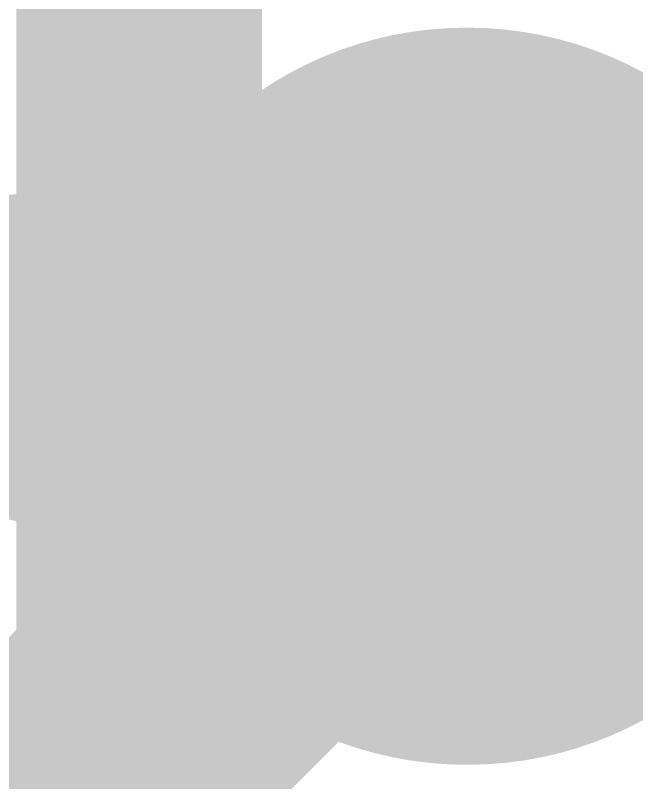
# Model space of a CAD drawing. Header units: inches. Extents: x -0.1 to 94.8, y -0.8 to 67.1.
# Drawn here: x 31.982 to 32.488, y 48.46 to 49.085 of the extents above; entities that cross this region are included whole.
import ezdxf

# ---------------------------------------------------------------- set-up
doc = ezdxf.new("R2010")
doc.units = ezdxf.units.IN
for name, color, linetype in [('Bottom Assembly', 56, 'Continuous'), ('Bottom Layer', 5, 'Continuous'), ('Layer 1', 76, 'Continuous'), ('Layer 2', 16, 'Continuous'), ('Mechanical 15', 56, 'Continuous'), ('Top Layer', 1, 'Continuous'), ('Via Holes', 16, 'Continuous')]:
    doc.layers.add(name, color=color, linetype=linetype)

# ---------------------------------------------------------------- blocks, each defined once
blk = doc.blocks.new('1210C_30')
at = {"layer": 'Bottom Assembly'}
blk.add_lwpolyline([(-2.35208, -1.6031, 0.2, 0.2, 0), (2.35208, -1.6031, 0.2, 0.2, 0)], format="xyseb", dxfattribs=at)
at = {"layer": 'Mechanical 15'}
blk.add_lwpolyline([(-2.35208, -1.6031, 0.2, 0.2, 0), (2.35208, -1.6031, 0.2, 0.2, 0)], format="xyseb", dxfattribs=at)

msp = doc.modelspace()

# ---------------------------------------------------------------- hatches: boundary and pattern name
at = {"layer": 'Bottom Layer'}
h = msp.add_hatch(color=5, dxfattribs=at)
edge = h.paths.add_edge_path()
edge.add_arc((32.35, 48.775), 0.3, 0, 360)
msp.add_hatch(color=5, dxfattribs=at).paths.add_polyline_path([(31.91623, 48.935), (31.94645, 48.93573), (32.0031, 48.94162), (32.02954, 48.94677), (32.05472, 48.95339), (32.07864, 48.96148), (32.1013, 48.97104), (32.1227, 48.98208), (32.14284, 48.99458), (32.16172, 49.00856), (32.11272, 48.59143), (32.0974, 48.60921), (32.0804, 48.62511), (32.06171, 48.63915), (32.04135, 48.65131), (32.0193, 48.66161), (31.99557, 48.67003), (31.97015, 48.67658), (31.94306, 48.68126), (31.91428, 48.68406), (31.88382, 48.685)])
at = {"layer": 'Layer 1'}
h = msp.add_hatch(color=76, dxfattribs=at)
edge = h.paths.add_edge_path()
edge.add_arc((32.35, 48.775), 0.3, 0, 360)
at = {"layer": 'Layer 2'}
h = msp.add_hatch(color=16, dxfattribs=at)
edge = h.paths.add_edge_path()
edge.add_arc((32.35, 48.775), 0.3, 0, 360)
at = {"layer": 'Top Layer'}
h = msp.add_hatch(color=1, dxfattribs=at)
edge = h.paths.add_edge_path()
edge.add_arc((32.35, 48.775), 0.3, 0, 360)
at = {"layer": 'Via Holes'}
h = msp.add_hatch(color=7, dxfattribs=at)
edge = h.paths.add_edge_path()
edge.add_arc((32.35, 48.775), 0.15, 0, 360)

# ---------------------------------------------------------------- linework, layer by layer
at = {"layer": 'Bottom Layer'}
for points in [[(30.88, 48.81, 0.25, 0.25, 0), (32.315, 48.81, 0.25, 0.25, 0)], [(32.315, 48.81, 0.25, 0.25, 0), (32.35, 48.775, 0.25, 0.25, 0)]]:
    msp.add_lwpolyline(points, format="xyseb", dxfattribs=at)
for points in [[(32.2525, 48.81, 0.125, 0.125, 1), (32.3775, 48.81, 0.125, 0.125, 1)], [(32.2525, 48.81, 0.125, 0.125, 1), (32.3775, 48.81, 0.125, 0.125, 1)], [(32.2875, 48.775, 0.125, 0.125, 1), (32.4125, 48.775, 0.125, 0.125, 1)]]:
    msp.add_lwpolyline(points, format="xyseb", close=True, dxfattribs=at)
at = {"layer": 'Layer 2'}
for points in [[(32.35, 48.775, 0.25, 0.25, 0), (32.3625, 48.7875, 0.25, 0.25, 0)], [(32.3625, 48.7875, 0.25, 0.25, 0), (35.6675, 48.7875, 0.25, 0.25, 0)], [(30.08, 46.505, 0.25, 0.25, 0), (32.35, 48.775, 0.25, 0.25, 0)]]:
    msp.add_lwpolyline(points, format="xyseb", dxfattribs=at)
for points in [[(32.3, 48.7875, 0.125, 0.125, 1), (32.425, 48.7875, 0.125, 0.125, 1)], [(32.3, 48.7875, 0.125, 0.125, 1), (32.425, 48.7875, 0.125, 0.125, 1)], [(32.2875, 48.775, 0.125, 0.125, 1), (32.4125, 48.775, 0.125, 0.125, 1)], [(32.2875, 48.775, 0.125, 0.125, 1), (32.4125, 48.775, 0.125, 0.125, 1)]]:
    msp.add_lwpolyline(points, format="xyseb", close=True, dxfattribs=at)
at = {"layer": 'Top Layer'}
msp.add_lwpolyline([(32.35, 48.775, 0.25, 0.25, 0), (33.053, 48.775, 0.25, 0.25, 0)], format="xyseb", dxfattribs=at)
msp.add_lwpolyline([(32.2875, 48.775, 0.125, 0.125, 1), (32.4125, 48.775, 0.125, 0.125, 1)], format="xyseb", close=True, dxfattribs=at)

# ---------------------------------------------------------------- block references
at = {"rotation": 90}
msp.add_blockref('1210C_30', (30.48, 48.26), dxfattribs=at)

doc.saveas('drawing.dxf')
